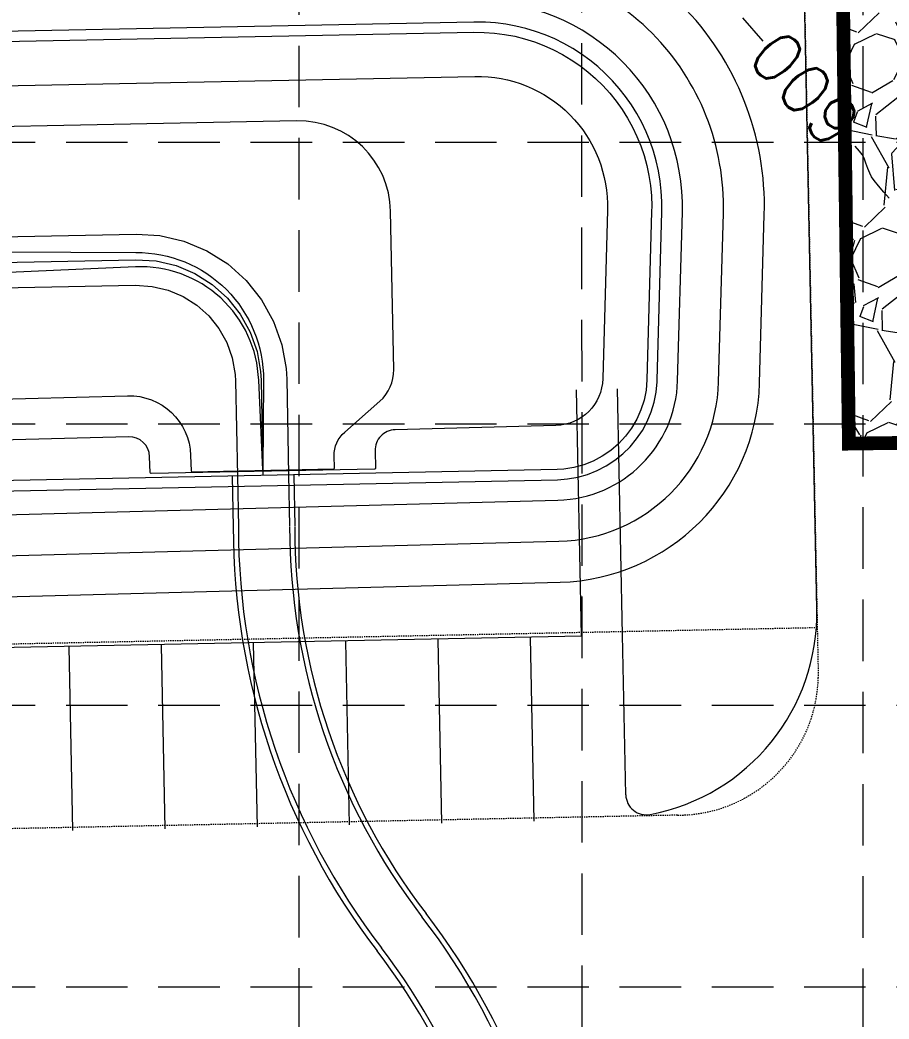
# Model space of a CAD drawing. Extents: x 2140663 to 2528301, y 336313 to 7007653.
# Drawn here: x 2528025.5 to 2528110.2, y 7007346.8 to 7007444.3 of the extents above; entities that cross this region are included whole.
import ezdxf

# ---------------------------------------------------------------- set-up
doc = ezdxf.new("R2010")
doc.units = 0
doc.header["$MEASUREMENT"] = 0
doc.linetypes.add('HIDDEN', pattern=[0.375, 0.25, -0.125])
doc.linetypes.add('xdrc002pt$0$HIDDEN2', pattern=[0.1875, 0.125, -0.0625])
for name, color, linetype in [('1 EXISTING CONTOURS', 43, 'Continuous'), ('CONSTRUCTION ENTRANCE', 254, 'HIDDEN'), ('GRID', 254, 'HIDDEN'), ('xdrc002ar$0$xdrc002ar$0$C-PKNG-FACE-N', 1, 'Continuous'), ('xdrc002ar$0$xdrc002ar$0$C-PKNG-STRP-N', 6, 'Continuous'), ('xdrc002GR$0$C-DETN-PONDSRF-FLT', 7, 'Continuous'), ('xdrc002GR$0$c-pond-cont-n', 5, 'Continuous'), ('xdrc002pt$0$V-ESMT-ACCS-N', 2, 'xdrc002pt$0$HIDDEN2'), ('xdrc002pt$0$V-ESMT-STRM-N', 2, 'xdrc002pt$0$HIDDEN2'), ('xdrc002STM$0$C-STRM-PIPE-N', 5, 'Continuous')]:
    doc.layers.add(name, color=color, linetype=linetype)
doc.styles.add('L200', font='simplex', dxfattribs={"height": 12})

msp = doc.modelspace()

# ---------------------------------------------------------------- hatches: boundary and pattern name
at = {"layer": 'CONSTRUCTION ENTRANCE', "lineweight": 0}
h = msp.add_hatch(dxfattribs=at)
h.set_pattern_fill('GRAVEL', color=4, scale=13.41771213747483, angle=46.820067025844, style=0)
h.set_pattern_definition([(274.8328670258439, (2536502.560709004, 6988757.099675195), (14.60575907442651, -160.9091231494942), [1.805165320127311, -178.7116887176952]), (231.7897670258439, (2536502.712793074, 6988755.30092454), (100.3953443141131, 126.5932506455939), [3.097720365754542, -306.6742222857146]), (179.330467025844, (2536500.79670438, 6988752.866901211), (199.4436801400255, -3.155022489183131), [2.184242523435255, -216.2402781743329]), (314.093767025844, (2536499.661945657, 6988746.755613831), (-186.5045603741198, 193.4168665102504), [2.820912964358433, -279.2703298006364]), (339.653767025844, (2536501.624833944, 6988744.729628506), (-163.3198950591322, 61.25788960381504), [2.766128445701122, -273.8470918203508]), (44.093767025844, (2536504.218382755, 6988743.767863453), (-193.4168665102504, -186.5045603741197), [2.820912964358432, -279.2703298006363]), (84.51426702584396, (2536506.244368077, 6988745.73075174), (-21.51827288110513, -219.0122793370093), [3.73051308786999, -369.320500509462]), (119.075367025844, (2536506.600994346, 6988749.444176456), (-150.9832217295242, 270.4860781968358), [3.521988423541493, -348.6769746900169]), (168.249667025844, (2536504.889447845, 6988752.522328499), (-200.6490630770229, 41.08660048728137), [2.830466375400297, -280.2164797720083]), (222.056467025844, (2536502.118293217, 6988753.098748028), (110.7821607532732, 98.44584011868443), [3.231414449492337, -158.3392409365638]), (269.217467025844, (2536499.719015923, 6988750.934146815), (-2.552319228480662, -218.4096170139132), [4.178919609792264, -413.7133499768134]), (185.6341670258433, (2536508.849602195, 6988756.350261994), (-122.977254306137, -13.40042767096281), [1.426316217925709, -141.2059093716913]), (218.289267025844, (2536507.430170287, 6988756.210231473), (138.9298636150644, 108.8326490136924), [2.713557849546497, -268.6428711552858]), (271.820067025844, (2536505.300315109, 6988754.528818858), (9.784310562034927, -9.181632602815903), [1.897546268193811, -17.07795666688071]), (250.0186670258439, (2536503.483484123, 6988754.945712905), (26.33951829955445, 67.28480672745151), [1.021866120965807, -101.1643836973872]), (338.6214670258439, (2536503.134299263, 6988753.985362485), (-38.53455421391525, 17.76058513279236), [1.445127850342452, -70.8114659324622]), (77.78386702584397, (2536504.479995212, 6988753.458571807), (7.976231757782472, 47.7161855784231), [2.347146966496334, -75.89088845693679]), (208.385167025844, (2536504.976652, 6988755.752564617), (28.14755542434317, 10.38700422022133), [1.697219825981319, -40.73331607668808]), (63.20956702584396, (2536497.808954007, 6988748.310464114), (62.4634665272159, 125.3879192018091), [2.37761859076054, -235.3848442823397]), (117.166267025844, (2536498.880615684, 6988750.432877881), (70.90092836322366, -140.1351306216062), [1.994690504069145, -197.4739439537691]), (340.0186670258439, (2536503.019790491, 6988757.588890572), (-67.28480672745151, 26.33951829955445), [2.043718824219476, -100.1425309941335]), (30.43056702584394, (2536504.940491331, 6988756.890520853), (-121.1691690741973, -70.29827450389251), [2.377618590760539, -235.3848442823396]), (26.264067025844, (2536503.875224673, 6988742.617853662), (-65.47674164009656, -30.55833295526075), [2.292818650051698, -112.3481675233817]), (341.595167025844, (2536505.931343891, 6988743.632445083), (-153.5354934499215, 52.07649754670328), [1.92112118841937, -190.1912794254725]), (113.621467025844, (2536512.895914325, 6988748.505103883), (-30.55826334498828, 65.4767743703171), [2.04371882421948, -100.1425309941337]), (64.17406702584398, (2536512.077009052, 6988750.377590501), (-80.2240290934348, -163.9224862693096), [2.249224503317043, -222.6726220313409]), (116.264067025844, (2536508.396915742, 6988743.710793192), (30.55833295526072, -65.47674164009656), [1.146409325025849, -113.4945768484076]), (148.129967025844, (2536512.345016537, 6988747.918045431), (-48.31884551817854, 26.94224158635469), [0.6841691418898413, -67.73299998362491]), (212.7838670258439, (2536511.763984859, 6988748.279283845), (37.32918282470244, 20.17131602002476), [2.76612844570112, -52.55650755688198]), (232.8290670258439, (2536509.438443532, 6988746.781503825), (82.0319944722898, 107.0246964006414), [2.563453903864566, -253.7815742043644]), (350.5101670258439, (2536505.360582887, 6988752.63222513), (-28.7502527562006, 8.578934871238934), [1.935129279890894, -46.44311613509359]), (39.97726702584394, (2536507.269230172, 6988752.313174163), (175.6563934434901, 147.9698889174732), [3.378499409943308, -334.4708646227659]), (107.765467025844, (2536509.858166838, 6988754.483802154), (31.76363720677208, -103.4086422652588), [1.381433970825854, -136.7623656431236]), (136.820067025844, (2536509.436660649, 6988755.799364209), (-18.9659372958614, -0.6026777727210184), [0.8050627282484895, -12.61264940922634]), (167.0764670258439, (2536508.961281709, 6988746.861266569), (105.2166488676727, -25.13425077167035), [1.864042240986553, -184.5407722370029]), (94.83286702584392, (2536507.144450726, 6988747.278160612), (-14.60575907442654, 160.9091231494942), [3.610330640254623, -176.9065233975678]), (46.82006702584399, (2536506.840282574, 6988750.875661921), (-0.6026777727210209, 18.96593729586141), [3.488605155743457, -9.929106981731373]), (12.12486702584397, (2536509.227506312, 6988753.41958188), (-160.3064818828094, -33.57153178998048), [2.121528136904696, -210.0311245410191]), (300.8746670258439, (2536511.301705857, 6988753.86519518), (29.95560263123791, -46.51082666028691), [1.953645722640611, -95.72877458651134]), (254.466067025844, (2536512.304243722, 6988752.188394711), (-76.60777616197753, -277.7181705628543), [3.180869927870449, -314.9066461499475]), (222.246167025844, (2536511.452375304, 6988749.123710857), (-129.1454486938804, -118.0144213807274), [3.365148786366548, -333.1493675720606])])
edge = h.paths.add_edge_path()
edge.add_line((2528147.118312463, 7007488.756027736), (2528096.800879529, 7007488.093540034))
edge.add_arc((2528096.911294121, 7007479.707302898), 8.3869639730208, 0.7933781100293231, 90.75432216880569, ccw=False)
edge.add_line((2528105.297454044, 7007479.823433982), (2528106.31629737, 7007402.968802542))
edge.add_line((2528106.31629737, 7007402.968802542), (2528139.88639136, 7007403.41079199))
edge.add_line((2528139.88639136, 7007403.41079199), (2528138.84256713, 7007480.25365951))
edge.add_arc((2528147.228727057, 7007480.369790596), 8.386963977049277, 90.75432218437521, 180.7933781223564, ccw=False)

# ---------------------------------------------------------------- linework, layer by layer
at = {"layer": '1 EXISTING CONTOURS', "color": 43, "lineweight": 0, "elevation": 600}
for points in [[(2528097.961192192, 7007442.228332982), (2528095.982517395, 7007444.496431896)], [(2528109.201312013, 7007428.106822531), (2528108.770863161, 7007428.64292342)], [(2528109.720417814, 7007427.495713867), (2528109.201312013, 7007428.106822531)], [(2528110.240933995, 7007426.922027954), (2528109.720417814, 7007427.495713867)]]:
    msp.add_lwpolyline(points, dxfattribs=at)
at = {"layer": '1 EXISTING CONTOURS', "color": 43, "lineweight": 0, "extrusion": (0.7552772859945542, 0.655405386963443, 0), "elevation": 6502130.412172258}
msp.add_lwpolyline([(3635618.677766506, 600), (3635619.325569647, 600)], dxfattribs=at)
at = {"layer": '1 EXISTING CONTOURS', "color": 43, "lineweight": 0, "extrusion": (0.768239888973538, 0.6401620677531011, 0), "elevation": 6428084.748666007}
msp.add_lwpolyline([(3764989.539717375, 600), (3764989.97754144, 600)], dxfattribs=at)
at = {"layer": '1 EXISTING CONTOURS', "color": 43, "lineweight": 0, "extrusion": (0.9026877477054053, 0.4302962120941139, 0), "elevation": 5297362.866923202}
msp.add_lwpolyline([(5237686.733002872, 600), (5237687.12566501, 600)], dxfattribs=at)
at = {"layer": '1 EXISTING CONTOURS', "color": 43, "lineweight": 0, "extrusion": (0.9351296656133994, 0.354305670981671, 0), "elevation": 4846881.072921179}
msp.add_lwpolyline([(5657132.996322781, 600.0000000000007), (5657133.507518594, 600.0000000000007)], dxfattribs=at)
at = {"layer": '1 EXISTING CONTOURS', "color": 43, "lineweight": 0, "extrusion": (0.9414288499593053, 0.3372116849462662, 0), "elevation": 4743021.174761397}
msp.add_lwpolyline([(5744488.983273, 600.0000000000007), (5744489.534231084, 600.0000000000007)], dxfattribs=at)
at = {"layer": '1 EXISTING CONTOURS', "color": 43, "lineweight": 0, "extrusion": (0.9335191198908882, 0.3585276179015248, 0), "elevation": 4872394.425841454}
msp.add_lwpolyline([(5635172.61053342, 600.0000000000007), (5635173.120872949, 600.0000000000007)], dxfattribs=at)
at = {"layer": '1 EXISTING CONTOURS', "color": 43, "lineweight": 0, "extrusion": (0.8974114240587234, 0.4411946690168572, 0), "elevation": 5360393.778405693}
msp.add_lwpolyline([(5173158.830234045, 600), (5173159.221588527, 600)], dxfattribs=at)
at = {"layer": '1 EXISTING CONTOURS', "color": 43, "lineweight": 0, "extrusion": (0.8076631210044443, 0.5896442003185993, 0), "elevation": 6173749.878560279}
msp.add_lwpolyline([(4168957.013445423, 600), (4168957.445138515, 600)], dxfattribs=at)
at = {"layer": 'CONSTRUCTION ENTRANCE', "color": 4, "lineweight": 0, "const_width": 1.341771213747483}
msp.add_lwpolyline([(2528147.118312463, 7007488.756027736), (2528096.800879529, 7007488.093540034, -0.4140139244211871), (2528105.297454044, 7007479.823433982), (2528106.31629737, 7007402.968802542), (2528139.88639136, 7007403.41079199), (2528138.84256713, 7007480.25365951, -0.4144132285109485)], format="xyb", close=True, dxfattribs=at)
at = {"layer": 'GRID', "color": 253, "linetype": 'HIDDEN', "lineweight": 0, "ltscale": 24}
for p, q in [((2528080.45980197, 7006032.041801908), (2528080.250281271, 7007625.178615601)), ((2528107.768453324, 7006031.75605775), (2528107.707753342, 7007625.178615601)), ((2528052.75125109, 7006031.787906426), (2528052.67153935, 7007624.562990395)), ((2527228.947377252, 7007432.360685904), (2528272.331315909, 7007432.360685904)), ((2527228.947377252, 7007404.903213835), (2528272.331315909, 7007404.903213835)), ((2527228.947377252, 7007377.445741766), (2528272.331315909, 7007377.445741766)), ((2527228.947377252, 7007349.988269694), (2528272.331315909, 7007349.988269694))]:
    msp.add_line(p, q, dxfattribs=at)
at = {"layer": 'xdrc002ar$0$xdrc002ar$0$C-PKNG-FACE-N', "color": 7, "lineweight": 0}
for p, q in [((2528103.187378101, 7007386.841286171), (2528101.939819993, 7007448.288678451)), ((2528080.23580251, 7007384.225641433), (2528079.748634343, 7007408.220686887)), ((2528084.234976752, 7007384.306836127), (2528083.747808585, 7007408.301881583)), ((2527840.327192078, 7007379.354809315), (2528080.23580251, 7007384.225641433)), ((2528084.551615923, 7007368.711048467), (2528084.234976752, 7007384.306836127)), ((2528084.234976752, 7007384.306836127), (2528084.234976752, 7007384.306836127))]:
    msp.add_line(p, q, dxfattribs=at)
for centre, radius, start, end in [((2528083.191497124, 7007386.435399505), 20, 280.7573214022379, 1.163108678915013), ((2528086.551203844, 7007368.75164583), 2, 181.1631086736343, 280.7573214086642)]:
    msp.add_arc(centre, radius, start, end, dxfattribs=at)
at = {"layer": 'xdrc002ar$0$xdrc002ar$0$C-PKNG-STRP-N', "color": 7, "lineweight": 0}
for p, q in [((2528048.607784695, 7007365.579799785), (2528048.244044642, 7007383.495500515)), ((2528057.60592674, 7007365.762487849), (2528057.242186686, 7007383.678188578)), ((2528066.604068785, 7007365.945175911), (2528066.240328732, 7007383.860876641)), ((2528075.602210831, 7007366.127863975), (2528075.238470778, 7007384.043564704)), ((2528030.611500603, 7007365.214423658), (2528030.24776055, 7007383.130124387)), ((2528039.609642647, 7007365.397111721), (2528039.245902595, 7007383.312812451))]:
    msp.add_line(p, q, dxfattribs=at)
at = {"layer": 'xdrc002GR$0$C-DETN-PONDSRF-FLT', "lineweight": 0}
for points in [[(2527439.939271359, 7007386.537019379, 599.5), (2528077.876160851, 7007399.443922539, 599.5), (2528078.872826709, 7007399.520238405, 599.5), (2528079.856894516, 7007399.695673568, 599.5), (2528080.818531791, 7007399.968475137, 599.5), (2528081.748130172, 7007400.335917369, 599.5), (2528082.63640142, 7007400.794328903, 599.5), (2528083.474470222, 7007401.339129441, 599.5), (2528084.253962872, 7007401.964875519, 599.5), (2528084.967090936, 7007402.665314888, 599.5), (2528085.606729075, 7007403.433448987, 599.5), (2528086.166486236, 7007404.261602877, 599.5), (2528086.640769511, 7007405.141501917, 599.5), (2528087.024840017, 7007406.064354446, 599.5), (2528087.314860249, 7007407.020939628, 599.5), (2528087.507932421, 7007408.001699578, 599.5), (2528087.60212742, 7007408.996834869, 599.5), (2528087.608051809, 7007409.160481617, 599.5), (2528088.068297116, 7007425.594276643, 599.5), (2528088.068518018, 7007426.594148023, 599.5), (2528088.01321874, 7007427.592489054, 599.5), (2528087.902569913, 7007428.58621923, 599.5), (2528087.73691296, 7007429.57227227, 599.5), (2528087.516759034, 7007430.547605584, 599.5), (2528087.24278745, 7007431.509209659, 599.5), (2528086.91584358, 7007432.454117343, 599.5), (2528086.536936251, 7007433.379413004, 599.5), (2528086.10723463, 7007434.282241527, 599.5), (2528085.628064616, 7007435.15981712, 599.5), (2528085.100904746, 7007436.009431913, 599.5), (2528084.527381641, 7007436.828464313, 599.5), (2528083.909264977, 7007437.614387093, 599.5), (2528083.248462032, 7007438.364775187, 599.5), (2528082.547011795, 7007439.07731318, 599.5), (2528081.807078681, 7007439.749802445, 599.5), (2528081.030945846, 7007440.380167931, 599.5), (2528080.221008146, 7007440.966464569, 599.5), (2528079.379764745, 7007441.506883264, 599.5), (2528078.509811407, 7007441.999756486, 599.5), (2528077.613832481, 7007442.443563415, 599.5), (2528076.694592624, 7007442.836934626, 599.5), (2528075.754928266, 7007443.178656324, 599.5), (2528074.79773886, 7007443.467674083, 599.5), (2528073.825977934, 7007443.703096104, 599.5), (2528072.842643979, 7007443.88419596, 599.5), (2528071.850771196, 7007444.010414847, 599.5), (2528070.853420134, 7007444.081363299, 599.5), (2528069.853668244, 7007444.096822397, 599.5), (2528069.719467446, 7007444.094669045, 599.5), (2527431.032377092, 7007431.464485042, 599.5)], [(2527431.052148456, 7007430.464680514, 599.5), (2528069.73923881, 7007443.094864517, 599.5), (2528070.739048192, 7007443.085226945, 599.5), (2528071.736561709, 7007443.016827635, 599.5), (2528072.728328753, 7007442.889903197, 599.5), (2528073.710918594, 7007442.704892689, 599.5), (2528074.680932246, 7007442.462436101, 599.5), (2528075.635014229, 7007442.163372141, 599.5), (2528076.569864173, 7007441.808735334, 599.5), (2528077.482248236, 7007441.399752445, 599.5), (2528078.36901029, 7007440.937838228, 599.5), (2528079.227082837, 7007440.424590545, 599.5), (2528080.053497627, 7007439.861784824, 599.5), (2528080.845395916, 7007439.251367931, 599.5), (2528081.600038361, 7007438.595451426, 599.5), (2528082.314814496, 7007437.89630426, 599.5), (2528082.98725176, 7007437.156344932, 599.5), (2528083.615024053, 7007436.378133114, 599.5), (2528084.195959776, 7007435.564360808, 599.5), (2528084.728049352, 7007434.717843019, 599.5), (2528085.209452172, 7007433.841508034, 599.5), (2528085.638502961, 7007432.938387276, 599.5), (2528086.013717543, 7007432.011604831, 599.5), (2528086.333797972, 7007431.064366634, 599.5), (2528086.597637022, 7007430.099949381, 599.5), (2528086.80432202, 7007429.121689193, 599.5), (2528086.953137998, 7007428.132970079, 599.5), (2528087.043570169, 7007427.137212224, 599.5), (2528087.075305711, 7007426.137860165, 599.5), (2528087.068689054, 7007425.622271693, 599.5), (2528086.608443747, 7007409.188476668, 599.5), (2528086.525029593, 7007408.192477824, 599.5), (2528086.331690842, 7007407.21186998, 599.5), (2528086.030811937, 7007406.258746955, 599.5), (2528085.626103614, 7007405.344863598, 599.5), (2528085.122557132, 7007404.481490819, 599.5), (2528084.526382721, 7007403.679276577, 599.5), (2528083.844932992, 7007402.948114568, 599.5), (2528083.086612251, 7007402.297022201, 599.5), (2528082.260772855, 7007401.734029386, 599.5), (2528081.377599868, 7007401.266079505, 599.5), (2528080.447985447, 7007400.898943774, 599.5), (2528079.48339451, 7007400.637150074, 599.5), (2528078.495723342, 7007400.483927101, 599.5), (2528077.849741885, 7007400.443573497, 599.5), (2527439.918972677, 7007387.53681334, 599.5)], [(2527880.904466356, 7007439.360613493, 593), (2527881.092821113, 7007429.835831252, 593.0476332221929), (2527881.298429745, 7007427.848754404, 593.0576332221929), (2527881.830837671, 7007425.923321697, 593.0676332221929), (2527882.675289983, 7007424.11289368, 593.0776332221928), (2527883.808383922, 7007422.467643718, 593.0876332221928), (2527885.198717446, 7007421.033167507, 593.0976332221928), (2527886.807759496, 7007419.849219455, 593.1076332221928), (2527888.590917827, 7007418.94861095, 593.1176332221928), (2527890.498774813, 7007418.35630104, 593.1276332221928), (2527892.47845699, 7007418.088704728, 593.1376332221928), (2527893.327731817, 7007418.075433294, 593.1418810018148), (2528036.736912579, 7007420.911382833, 593.8590670958032), (2528038.73056464, 7007420.784494029, 593.8690670958032), (2528040.675540765, 7007420.328624329, 593.8790670958032), (2528042.517938785, 7007419.556407491, 593.8890670958032), (2528044.206699336, 7007418.489244376, 593.8990670958032), (2528045.695020889, 7007417.156709851, 593.9090670958032), (2528046.941656791, 7007415.595733156, 593.9190670958033), (2528047.912058351, 7007413.84957448, 593.9290670958032), (2528048.57933231, 7007411.966626055, 593.9390670958032), (2528048.924986146, 7007409.99907104, 593.9490670958032), (2528048.971823283, 7007409.150984877, 593.9533148754119), (2528049.155494827, 7007399.863024976, 593.9997637543953)], [(2527883.403977675, 7007439.410041904, 593.5), (2527883.590271722, 7007429.989466281, 593.5476332221929), (2527883.76366081, 7007428.313770864, 593.5576332221929), (2527884.184764167, 7007426.790866831, 593.5676332221929), (2527884.852676282, 7007425.358924746, 593.5776332221928), (2527885.748886948, 7007424.057628786, 593.5876332221928), (2527886.848558997, 7007422.923042468, 593.5976332221928), (2527888.121216629, 7007421.986609189, 593.6076332221928), (2527889.531589997, 7007421.274280827, 593.6176332221928), (2527891.040592668, 7007420.805798524, 593.6276332221928), (2527892.666090008, 7007420.586077854, 593.6376332221928), (2527893.322547082, 7007420.575819542, 593.6418810018148), (2528036.791690785, 7007423.412954861, 594.3590670958032), (2528039.097754635, 7007423.266182168, 594.3690670958032), (2528041.449345158, 7007422.715008889, 594.3790670958032), (2528043.676912721, 7007421.781353316, 594.3890670958032), (2528045.718723545, 7007420.49109035, 594.3990670958032), (2528047.518191835, 7007418.879977738, 594.4090670958032), (2528049.025447957, 7007416.992665111, 594.4190670958033), (2528050.198720515, 7007414.881456576, 594.4290670958032), (2528051.005493974, 7007412.604861191, 594.4390670958032), (2528051.412988721, 7007410.285291009, 594.4490670958032), (2528051.470459673, 7007409.244656965, 594.4533148754119), (2528051.655006146, 7007399.912453387, 594.4997637543953)], [(2527893.332916553, 7007415.575047047, 593.6418810018148), (2528036.682134373, 7007418.409810804, 594.3590670958032), (2528038.363374645, 7007418.30280589, 594.3690670958032), (2528039.901736371, 7007417.942239768, 594.3790670958032), (2528041.358964849, 7007417.331461665, 594.3890670958032), (2528042.694675127, 7007416.487398403, 594.3990670958032), (2528043.871849943, 7007415.433441963, 594.4090670958032), (2528044.857865625, 7007414.198801202, 594.4190670958033), (2528045.625396187, 7007412.817692384, 594.4290670958032), (2528046.153170646, 7007411.328390918, 594.4390670958032), (2528046.436983572, 7007409.712851072, 594.4490670958032), (2528046.473186894, 7007409.057312788, 594.4533148754119), (2528046.655983508, 7007399.813596565, 594.4997637543953)]]:
    msp.add_polyline3d(points, dxfattribs=at)
at = {"layer": 'xdrc002GR$0$c-pond-cont-n', "lineweight": 0}
for points, elevation in [([(2527913.700371004, 7007385.27968393), (2527929.078175075, 7007385.507969367), (2528078.140350512, 7007389.447412957, 0.3983624443039721), (2528097.604132426, 7007408.880531113), (2528098.064377734, 7007425.314326139, 0.4282757024842653), (2528069.521753803, 7007454.09271432), (2528022.194472335, 7007453.156806443)], 602), ([(2527929.021047104, 7007389.507856234), (2528078.034674648, 7007393.44601679, 0.3983624443220282), (2528093.605700179, 7007408.992511314), (2528094.065945487, 7007425.426306341, 0.4282757024809076), (2528069.60083926, 7007450.09349621), (2528027.313415656, 7007449.257252682, -0.2697435154898671), (2528022.917499134, 7007451.69985635), (2528022.199417081, 7007452.906873466)], 601), ([(2527942.815539244, 7007393.873816357), (2528077.928998783, 7007397.444620623, 0.3983624443192894), (2528089.607267932, 7007409.104491516), (2528090.06751324, 7007425.538286543, 0.4282757024832363), (2528069.679924718, 7007446.0942781), (2527886.202638342, 7007442.465972593)], 600), ([(2527980.709614178, 7007437.033442516), (2528069.824255677, 7007438.79570505, -0.4282757024707053), (2528082.770374388, 7007425.742650411), (2528082.31012908, 7007409.308855386, -0.3983624444111634), (2528077.73614033, 7007404.742072617), (2528062.041843906, 7007404.32730076, 0.4142135623874752), (2528060.095379922, 7007402.275160911), (2528060.140021708, 7007400.585987892, -0.4160284915605046), (2528060.042079421, 7007400.483366456), (2528038.24653639, 7007400.04239409, -0.4124009593236271), (2528038.144548485, 7007400.139731731), (2528038.103473187, 7007401.693954616, 0.4142135623874752), (2528036.051333338, 7007403.6404186), (2527977.259479683, 7007402.086656274)], 596), ([(2528001.073771135, 7007406.717421565), (2528035.945582638, 7007407.639020453, -0.4142135623432292), (2528042.102002183, 7007401.799628501), (2528042.141089937, 7007400.320611128, 0.4124009593236271), (2528042.243077842, 7007400.223273486), (2528056.040254075, 7007400.502421083, 0.4160284915605046), (2528056.138196362, 7007400.605042519), (2528056.107622509, 7007401.761907686, -0.2229573100902464), (2528057.129005501, 7007404.097093962), (2528060.554333533, 7007407.099770208, 0.2212129729675107), (2528061.916791799, 7007410.186761504), (2528061.611383336, 7007425.63075197, 0.4142135623757877), (2528052.435200308, 7007434.451050437), (2528000.531677303, 7007433.42464633)], 595), ([(2527946.015809803, 7007428.345800468), (2527961.829881549, 7007428.658527375, -0.4142135623492867), (2527964.888609225, 7007425.718427886), (2527964.923724157, 7007423.942725077, 0.4069070147097955), (2527966.912857771, 7007421.98229524), (2528036.752352683, 7007421.616490505, -0.418200433624266), (2528049.205121636, 7007409.159731065), (2528049.144363084, 7007400.425938404), (2528048.738524931, 7007409.142238689, 0.41625673765131), (2528036.721472474, 7007420.20627516), (2527966.874482123, 7007417.078403894, 0.4088550155031803), (2527964.964654059, 7007415.027568356), (2527965.024392935, 7007412.767145871)], 594)]:
    msp.add_lwpolyline(points, format="xyb", dxfattribs=dict(at, elevation=elevation))
at = {"layer": 'xdrc002pt$0$V-ESMT-ACCS-N', "color": 7, "lineweight": 0}
for p, q in [((2528101.93834754, 7007448.596829251), (2528103.327976871, 7007380.150918531)), ((2528101.93834754, 7007448.596829251), (2528103.327976871, 7007380.150918531)), ((2528089.597774853, 7007366.720147577), (2527969.614372401, 7007364.284140757)), ((2528089.597774853, 7007366.720147577), (2527969.614372401, 7007364.284140757)), ((2528089.59742372, 7007366.719308761), (2528089.597441652, 7007366.719309125)), ((2528089.59777484, 7007366.720147577), (2528089.59777484, 7007366.720147577))]:
    msp.add_line(p, q, dxfattribs=at)
for centre, radius, start, end in [((2528089.597774852, 7007380.453687415), 13.73353983813719, 270.0000000019427, 358.7367579697318), ((2528089.597774852, 7007380.453687415), 13.73353983813719, 270.0000000019427, 358.7367579697318), ((2528089.597774834, 7007380.453687875), 13.73354029748589, 270.0000000757661, 274.2895407614245), ((2528088.988814399, 7007396.713966393), 29.99999999981463, 271.163108678915, 273.1264321566815)]:
    msp.add_arc(centre, radius, start, end, dxfattribs=at)
at = {"layer": 'xdrc002pt$0$V-ESMT-STRM-N', "color": 7, "lineweight": 0}
msp.add_line((2528103.229515356, 7007385.000620446), (2527399.477327568, 7007370.712434803), dxfattribs=at)
at = {"layer": 'xdrc002STM$0$C-STRM-PIPE-N', "color": 5, "lineweight": 0}
for p, q in [((2528046.156108653, 7007399.802340714, 599.5), (2528046.257249089, 7007394.803363757, 599.5)), ((2528046.656005234, 7007399.812454735, 599.5), (2528046.757145671, 7007394.813477778, 599.5)), ((2528051.65498442, 7007399.913595217, 599.5), (2528051.756124856, 7007394.91461826, 599.5)), ((2528052.154881001, 7007399.923709238, 599.5), (2528052.256021438, 7007394.924732281, 599.5))]:
    msp.add_line(p, q, dxfattribs=at)
for centre, radius, start, end in [((2528114.256635264, 7007394.864048019), 68.0000000000781, 180, 217.4972763162893), ((2528114.256635264, 7007394.864048019), 67.50000111486737, 180, 217.4972763162893), ((2528114.256635264, 7007394.864048019), 62.49999888513263, 180, 217.4972763162893), ((2528114.256635264, 7007394.864048019), 61.9999999999219, 180, 217.4972763162893), ((2528114.256635264, 7007394.864048019), 61.9999999999219, 180, 217.4972763162893), ((2528011.116938208, 7007315.729964457), 68.0000000000781, 1.163108679727469, 37.49727631596019), ((2528011.116938208, 7007315.729964457), 67.49999999998434, 1.163108679727469, 37.49727631596019), ((2528011.116938208, 7007315.729964457), 61.9999999999219, 1.163108679727469, 37.49727631596019), ((2528011.116938208, 7007315.729964457), 62.50000000001566, 1.163108679727469, 37.49727631596019)]:
    msp.add_arc(centre, radius, start, end, dxfattribs=at)

# ---------------------------------------------------------------- texts
at = {"layer": '1 EXISTING CONTOURS', "color": 43, "lineweight": 0, "insert": (2528104.328043308, 7007431.318860709, 600), "char_height": 4.8, "width": 17.6, "attachment_point": 1, "rotation": 131.25314671388895, "style": 'L200'}
msp.add_mtext('\\Ftxt.shx;\\W1.0000000000;\\T1.0000000000;\\o\\l600', dxfattribs=at)

doc.saveas('drawing.dxf')
